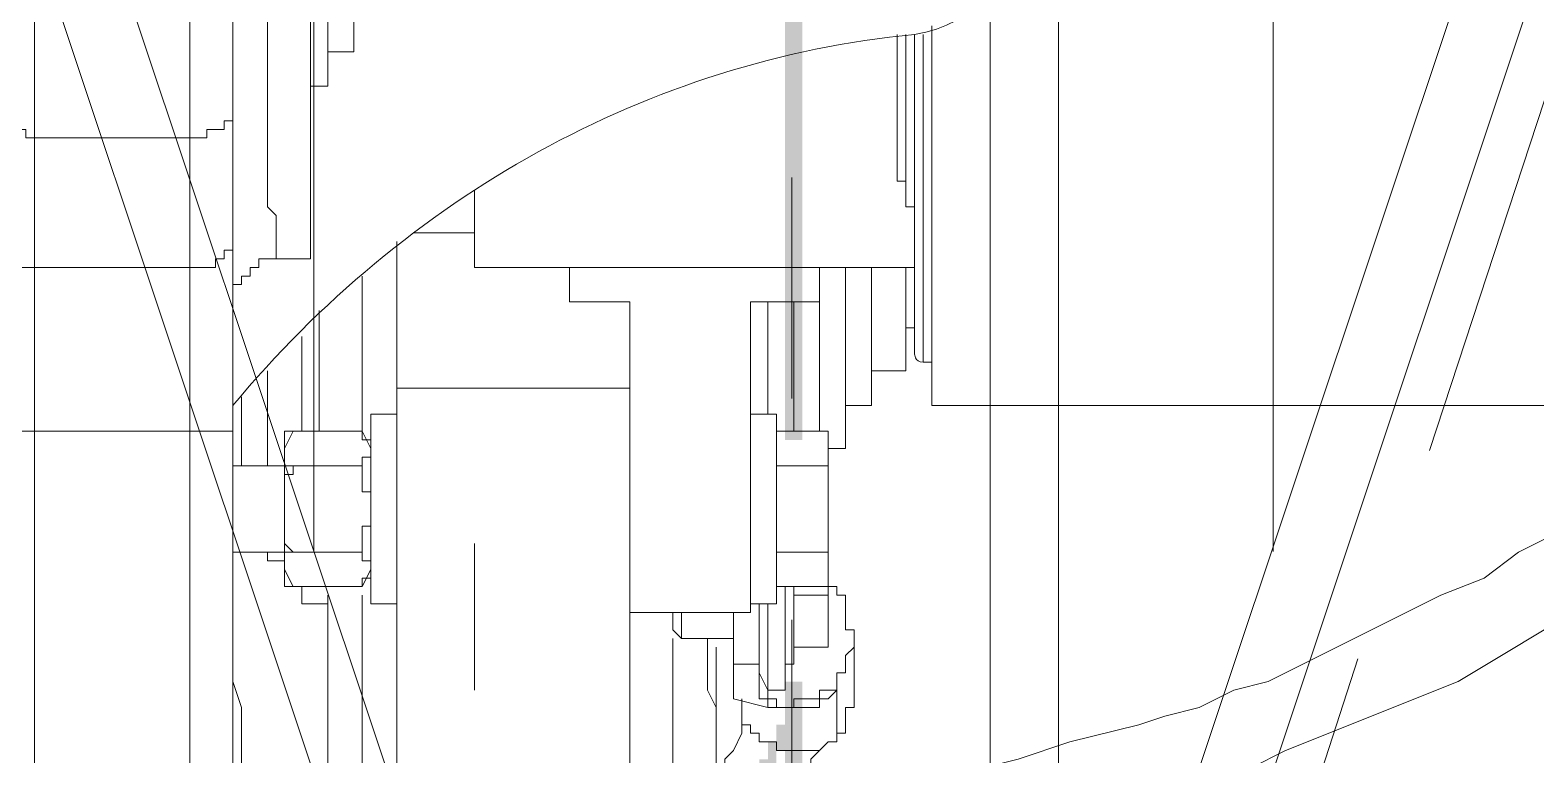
# Model space of a CAD drawing. Header units: millimetres. Extents: x 25083 to 52777, y 24772 to 45779.
# Drawn here: x 49385.1 to 49449.9, y 36258 to 36289.2 of the extents above; entities that cross this region are included whole.
import ezdxf

# ---------------------------------------------------------------- set-up
doc = ezdxf.new("R2010")
doc.units = ezdxf.units.MM
doc.layers.add('小车', color=7, linetype='Continuous')

# ---------------------------------------------------------------- blocks, each defined once
blk = doc.blocks.new('zw$D2F4')
h = blk.add_hatch(color=7)
edge = h.paths.add_edge_path(flags=0)
edge.add_spline(control_points=[(528.444, 369.874), (528.444, 369.874), (528.444, 380.643), (528.444, 380.643), (528.444, 380.643), (527.701, 380.643), (527.701, 380.643), (527.701, 380.643), (527.701, 369.874), (527.701, 369.874), (527.701, 369.874), (528.444, 369.874), (528.444, 369.874), (528.444, 369.874), (528.444, 369.874), (528.444, 369.874)], knot_values=[0, 0, 0, 0, 1, 1, 1, 2, 2, 2, 3, 3, 3, 4, 4, 4, 5, 5, 5, 5], degree=3, periodic=0)
edge = h.paths.add_edge_path(flags=0)
edge.add_spline(control_points=[(528.444, 391.041), (528.444, 391.041), (528.444, 422.978), (528.444, 422.978), (528.444, 422.978), (527.701, 422.978), (527.701, 422.978), (527.701, 422.978), (527.701, 391.041), (527.701, 391.041), (527.701, 391.041), (528.444, 391.041), (528.444, 391.041), (528.444, 391.041), (528.444, 391.041), (528.444, 391.041)], knot_values=[0, 0, 0, 0, 1, 1, 1, 2, 2, 2, 3, 3, 3, 4, 4, 4, 5, 5, 5, 5], degree=3, periodic=0)
edge = h.paths.add_edge_path(flags=0)
edge.add_spline(control_points=[(528.444, 433.747), (528.444, 433.747), (528.444, 444.517), (528.444, 444.517), (528.444, 444.517), (527.701, 444.517), (527.701, 444.517), (527.701, 444.517), (527.701, 433.747), (527.701, 433.747), (527.701, 433.747), (528.444, 433.747), (528.444, 433.747), (528.444, 433.747), (528.444, 433.747), (528.444, 433.747)], knot_values=[0, 0, 0, 0, 1, 1, 1, 2, 2, 2, 3, 3, 3, 4, 4, 4, 5, 5, 5, 5], degree=3, periodic=0)
edge = h.paths.add_edge_path(flags=0)
edge.add_spline(control_points=[(528.444, 454.915), (528.444, 454.915), (528.444, 486.852), (528.444, 486.852), (528.444, 486.852), (527.701, 486.852), (527.701, 486.852), (527.701, 486.852), (527.701, 454.915), (527.701, 454.915), (527.701, 454.915), (528.444, 454.915), (528.444, 454.915), (528.444, 454.915), (528.444, 454.915), (528.444, 454.915)], knot_values=[0, 0, 0, 0, 1, 1, 1, 2, 2, 2, 3, 3, 3, 4, 4, 4, 5, 5, 5, 5], degree=3, periodic=0)
h = blk.add_hatch(color=7)
h.dxf.hatch_style = 2
h.paths.add_polyline_path([(527.701, 380.272), (527.701, 378.786), (527.33, 378.786), (527.33, 378.415), (527.33, 378.043), (526.958, 378.043), (526.958, 377.301), (526.587, 377.301), (526.587, 375.073), (526.958, 375.073), (526.958, 374.701), (527.33, 374.701), (527.33, 374.33), (528.072, 374.33), (528.072, 374.701), (527.701, 374.701), (527.701, 375.073), (527.33, 375.073), (527.33, 375.444), (526.958, 375.444), (526.958, 376.558), (527.33, 376.929), (527.33, 377.672), (527.701, 377.672), (527.701, 378.415), (528.072, 378.415), (528.072, 379.158), (528.444, 379.529), (528.444, 380.272)])
at = {"color": 7, "lineweight": 5}
for points in [[(507.276, 398.84), (507.276, 421.492), (507.276, 424.092)], [(508.019, 406.267), (508.019, 424.092)], [(509.133, 407.752), (509.133, 424.092)], [(505.42, 414.065), (505.42, 401.068), (505.791, 400.696), (505.791, 398.84)], [(532.529, 403.296), (532.529, 408.495)], [(532.9, 401.81), (532.9, 408.495)], [(532.9, 402.182), (532.9, 408.495)], [(533.272, 408.495), (533.272, 394.755)], [(533.643, 394.383), (533.643, 408.495)], [(534.014, 392.526), (534.014, 408.866)], [(534.014, 394.383), (534.014, 408.495)], [(508.019, 407.752), (509.133, 407.752)], [(503.934, 405.895), (503.934, 405.153)], [(507.276, 406.267), (508.019, 406.267)], [(495.393, 404.039), (495.022, 404.039), (495.022, 404.41), (494.279, 404.41), (494.279, 404.781), (493.907, 404.781), (493.907, 405.524)], [(503.934, 405.524), (503.934, 404.781), (503.563, 404.781), (503.563, 404.41), (503.191, 404.41), (502.82, 404.41), (502.82, 404.039), (502.077, 404.039)], [(503.934, 399.582), (503.934, 405.524)], [(502.077, 404.039), (495.393, 404.039)], [(495.393, 404.039), (495.393, 398.468)], [(502.077, 398.468), (502.077, 404.039)], [(532.529, 403.296), (532.529, 402.182), (532.9, 402.182)], [(514.332, 401.81), (514.332, 398.468)], [(532.9, 401.81), (532.9, 401.068), (533.272, 401.068)], [(503.934, 400.696), (503.934, 399.954)], [(533.272, 401.068), (533.272, 398.468)], [(503.934, 399.954), (503.934, 399.582)], [(514.332, 399.954), (511.733, 399.954)], [(493.907, 399.582), (493.907, 399.211), (494.279, 399.211), (494.279, 398.84), (494.65, 398.84), (494.65, 398.468), (495.393, 398.468)], [(502.077, 398.468), (503.191, 398.468), (503.191, 398.84), (503.563, 398.84), (503.563, 399.211), (503.934, 399.211), (503.934, 399.582)], [(510.99, 399.582), (510.99, 393.269)], [(503.934, 397.354), (503.934, 397.725), (504.306, 397.725), (504.306, 398.097), (504.677, 398.097), (504.677, 398.468), (505.048, 398.468), (505.048, 398.84), (505.791, 398.84)], [(507.276, 398.84), (505.791, 398.84)], [(495.393, 398.468), (502.077, 398.468)], [(503.934, 398.468), (503.934, 397.354)], [(509.505, 391.412), (509.505, 398.097)], [(533.272, 398.468), (514.332, 398.468)], [(518.417, 398.468), (518.417, 396.983)], [(529.187, 398.468), (529.187, 391.412)], [(529.187, 398.468), (529.187, 396.983)], [(530.301, 398.468), (530.301, 390.67)], [(531.415, 398.468), (531.415, 392.526)], [(532.9, 398.468), (532.9, 394.012)], [(503.934, 397.725), (503.934, 397.354)], [(507.648, 396.611), (507.648, 391.412)], [(521.017, 396.983), (518.417, 396.983)], [(521.017, 396.983), (521.017, 393.269)], [(529.187, 396.983), (526.216, 396.983)], [(526.216, 396.983), (526.216, 383.614)], [(526.958, 396.983), (526.958, 392.155)], [(528.072, 396.983), (528.072, 391.412)], [(506.905, 395.497), (506.905, 391.412)], [(532.9, 395.869), (533.272, 395.869)], [(533.643, 394.383), (534.014, 394.383)], [(505.42, 394.012), (505.42, 389.927)], [(531.415, 394.012), (532.9, 394.012)], [(569.665, 394.012), (567.808, 392.526), (565.951, 390.67), (564.094, 389.556), (562.609, 388.07), (560.752, 386.956), (559.267, 386.213), (557.781, 385.099), (555.924, 384.357), (548.497, 380.643), (547.012, 380.272), (545.526, 379.529), (544.041, 379.158), (542.927, 378.786), (539.956, 378.043), (537.728, 377.301), (536.242, 376.929), (535.128, 376.558), (534.014, 376.558), (532.9, 376.187)], [(533.272, 372.844), (533.643, 372.844), (542.555, 375.073), (544.041, 375.815), (545.898, 376.187), (547.755, 376.929), (549.24, 377.672), (556.667, 380.643), (562.238, 383.985), (564.094, 385.471), (566.322, 386.585), (568.179, 388.442), (572.636, 392.155), (574.121, 394.012)], [(504.306, 392.898), (504.306, 389.927)], [(521.017, 393.269), (510.99, 393.269)], [(510.99, 393.269), (521.017, 393.269)], [(510.99, 393.269), (510.99, 376.929)], [(521.017, 376.929), (521.017, 393.269)], [(510.99, 392.155), (509.876, 392.155)], [(509.876, 383.985), (509.876, 392.155)], [(527.33, 392.155), (526.216, 392.155)], [(527.33, 383.985), (527.33, 392.155)], [(530.301, 392.526), (531.415, 392.526)], [(534.014, 392.526), (562.238, 392.526)], [(503.934, 388.07), (503.934, 391.784)], [(495.393, 391.412), (493.907, 391.412)], [(502.077, 391.412), (495.393, 391.412)], [(495.393, 391.412), (495.393, 368.759)], [(502.077, 368.759), (502.077, 391.412)], [(503.934, 391.412), (502.82, 391.412), (502.077, 391.412)], [(503.934, 391.412), (503.934, 368.759)], [(506.534, 391.412), (506.162, 391.412), (506.162, 389.927), (506.534, 389.927)], [(506.162, 390.67), (506.534, 391.412)], [(509.505, 391.412), (506.534, 391.412)], [(509.505, 391.412), (509.505, 391.041), (509.876, 391.041), (509.876, 390.298), (509.505, 390.298), (509.505, 389.927)], [(509.505, 391.412), (509.876, 390.67)], [(527.33, 391.412), (529.558, 391.412)], [(529.558, 391.412), (529.558, 391.041)], [(529.558, 391.412), (529.558, 391.041)], [(529.558, 385.099), (529.558, 391.041)], [(529.558, 391.041), (529.558, 390.67)], [(506.162, 385.471), (506.162, 390.67)], [(509.876, 385.471), (509.876, 390.67)], [(529.558, 390.67), (530.301, 390.67)], [(529.558, 390.67), (529.558, 389.927)], [(503.934, 389.927), (506.162, 389.927)], [(503.934, 386.213), (503.934, 389.927)], [(506.534, 389.927), (506.534, 389.556), (506.162, 389.556), (506.162, 388.07)], [(509.505, 389.927), (506.534, 389.927)], [(509.505, 389.927), (509.505, 388.813), (509.876, 388.813), (509.876, 388.07)], [(527.33, 389.927), (529.558, 389.927)], [(529.558, 389.927), (529.558, 388.07)], [(503.934, 388.07), (503.934, 380.643)], [(506.162, 388.07), (506.162, 386.585), (506.534, 386.213)], [(509.876, 388.07), (509.876, 387.327), (509.505, 387.327), (509.505, 386.213)], [(529.558, 388.07), (529.558, 386.213)], [(514.332, 380.272), (514.332, 385.099), (514.332, 385.471), (514.332, 386.585)], [(514.332, 386.585), (514.332, 381.757), (514.332, 381.386), (514.332, 380.272)], [(521.017, 380.272), (521.017, 386.585)], [(521.017, 386.585), (521.017, 380.272)], [(503.934, 386.213), (506.162, 386.213)], [(505.42, 386.213), (505.42, 385.842)], [(505.42, 385.842), (506.162, 385.842)], [(506.534, 386.213), (506.162, 386.213), (506.162, 384.728), (506.534, 384.728)], [(509.505, 386.213), (506.534, 386.213)], [(509.505, 386.213), (509.505, 385.842), (509.876, 385.842), (509.876, 385.099), (509.505, 385.099), (509.505, 384.728)], [(514.332, 380.643), (514.332, 386.213)], [(514.332, 386.213), (514.332, 380.643)], [(527.33, 386.213), (529.558, 386.213)], [(529.558, 386.213), (529.558, 385.471)], [(506.162, 385.471), (506.534, 384.728)], [(509.505, 384.728), (509.876, 385.471)], [(529.558, 385.471), (529.558, 384.728)], [(529.558, 384.728), (529.558, 385.099)], [(529.558, 385.099), (529.558, 384.728), (529.929, 384.728), (529.929, 384.357), (530.301, 384.357), (530.301, 382.871), (530.672, 382.871), (530.672, 382.5)], [(509.505, 384.728), (506.534, 384.728)], [(506.905, 384.728), (506.905, 383.985)], [(508.019, 384.357), (508.019, 375.073)], [(509.505, 375.444), (509.505, 384.357)], [(527.33, 384.728), (529.558, 384.728)], [(527.701, 380.272), (527.701, 384.728)], [(528.072, 381.386), (528.072, 384.728)], [(528.072, 384.357), (529.558, 384.357)], [(529.558, 384.728), (529.558, 382.128)], [(506.905, 383.985), (508.019, 383.985)], [(510.99, 383.985), (509.876, 383.985)], [(527.33, 383.985), (526.216, 383.985)], [(526.587, 379.9), (526.587, 383.985)], [(526.958, 383.985), (526.958, 380.272)], [(526.216, 383.614), (521.017, 383.614)], [(521.017, 383.614), (521.017, 381.757)], [(522.873, 382.871), (522.873, 383.614)], [(523.245, 382.5), (523.245, 383.614)], [(525.473, 383.614), (525.473, 379.9)], [(522.873, 382.871), (523.245, 382.5)], [(522.873, 382.5), (522.873, 382.128)], [(525.473, 382.5), (523.245, 382.5)], [(524.73, 375.073), (524.73, 379.529), (524.359, 380.272), (524.359, 382.5)], [(530.672, 382.5), (530.672, 382.128), (530.301, 381.757), (530.301, 381.014), (529.929, 381.014), (529.929, 380.272), (529.558, 380.272), (529.187, 380.272), (529.187, 379.9), (528.072, 379.9), (528.072, 379.529), (527.33, 379.529), (527.33, 379.9), (526.958, 379.9)], [(530.672, 382.5), (530.672, 380.272)], [(522.873, 382.128), (522.873, 375.815)], [(524.73, 382.128), (524.73, 375.073)], [(528.072, 382.128), (529.558, 382.128)], [(525.473, 381.386), (526.587, 381.386)], [(528.072, 381.386), (527.701, 381.386)], [(503.934, 380.643), (504.306, 379.529)], [(526.587, 381.014), (526.958, 380.272)], [(525.473, 379.9), (526.958, 379.529)], [(529.929, 378.415), (529.929, 378.043), (529.558, 378.043), (529.187, 377.672), (527.701, 377.672), (527.33, 377.672), (527.33, 378.043), (526.587, 378.043), (526.587, 378.415), (526.216, 378.415), (526.216, 378.786), (525.844, 378.786), (525.844, 379.9)], [(526.958, 379.9), (526.587, 379.9)], [(526.958, 380.272), (527.701, 380.272)], [(526.958, 379.9), (526.958, 380.272)], [(529.929, 380.272), (529.558, 379.9), (529.187, 379.9), (529.187, 379.529), (528.444, 379.529), (528.072, 379.529), (526.958, 379.529)], [(526.958, 379.9), (526.958, 379.529)], [(529.929, 380.272), (529.929, 378.415)], [(530.672, 380.272), (530.672, 379.529), (530.301, 379.529), (530.301, 378.415), (529.929, 378.415)], [(504.306, 379.529), (504.306, 376.929)], [(521.017, 379.529), (521.017, 378.415)], [(525.844, 379.158), (525.844, 378.415), (525.473, 377.672), (525.102, 377.301), (525.102, 375.444)], [(528.444, 376.187), (528.444, 376.558), (528.815, 376.929), (528.815, 377.301), (529.187, 377.672)]]:
    blk.add_lwpolyline(points, dxfattribs=at)
for points in [[(533.272, 408.495), (535.871, 408.866), (537.728, 411.094), (537.728, 413.323)], [(503.934, 411.837), (503.934, 409.98), (503.934, 407.752), (503.934, 405.895)], [(495.393, 411.094), (495.393, 408.866), (495.393, 406.638), (495.393, 404.039)], [(502.077, 411.094), (502.077, 408.866), (502.077, 406.638), (502.077, 404.039)], [(503.934, 411.094), (503.934, 409.238), (503.934, 407.381), (503.934, 405.524)], [(533.272, 408.495), (521.759, 407.381), (511.361, 401.439), (503.934, 392.526)], [(507.276, 405.895), (507.276, 405.895), (507.276, 406.267), (507.276, 406.267)], [(507.276, 405.895), (507.276, 405.895), (507.276, 405.895), (507.276, 405.895)], [(532.9, 402.182), (532.9, 401.81), (532.9, 401.81), (532.9, 401.81)], [(533.272, 400.696), (533.272, 400.696), (533.272, 400.696), (533.272, 401.068)], [(503.934, 399.582), (503.934, 399.211), (503.934, 398.84), (503.934, 398.468)], [(503.934, 391.412), (503.934, 394.012), (503.934, 396.983), (503.934, 399.582)], [(495.393, 391.412), (495.393, 393.641), (495.393, 396.24), (495.393, 398.468)], [(502.077, 391.412), (502.077, 393.641), (502.077, 396.24), (502.077, 398.468)], [(503.934, 397.354), (503.934, 395.497), (503.934, 393.641), (503.934, 391.784)], [(533.272, 394.755), (533.272, 394.755), (533.272, 394.383), (533.643, 394.383)], [(533.643, 394.383), (533.643, 394.383), (533.643, 394.383), (533.643, 394.383)], [(534.014, 394.383), (534.014, 394.383), (534.014, 394.383), (534.014, 394.383)], [(534.014, 394.383), (534.014, 394.383), (534.014, 394.383), (534.014, 394.383)], [(521.017, 381.757), (521.017, 382.5), (521.017, 382.871), (521.017, 383.614)], [(521.017, 381.757), (521.017, 381.386), (521.017, 381.014), (521.017, 380.643)], [(521.017, 380.643), (521.017, 380.272), (521.017, 379.9), (521.017, 379.529)]]:
    blk.add_open_spline(points, degree=3, dxfattribs=at)
blk = doc.blocks.new('A$C1A4175F5')
at = {"layer": '小车', "color": 7, "lineweight": 0}
for points in [[(247.215, 442.635), (867.071, 649.533)], [(246.235, 445.574), (853.493, 648.133)], [(573.801, 523.686), (489.81, 523.686)], [(575.901, 514.447), (462.513, 514.447)], [(454.674, 511.508), (576.041, 511.508)], [(428.216, 502.968), (867.071, 356.403)], [(428.216, 499.749), (866.231, 353.604)], [(489.81, 482.39), (573.801, 482.39)]]:
    blk.add_lwpolyline(points, dxfattribs=at)
at = {"layer": '小车', "color": 1, "lineweight": 0}
for points in [[(494.15, 530.406), (539.365, 545.244)], [(476.091, 524.386), (485.19, 527.326)], [(439.275, 502.968), (486.87, 502.968)], [(439.275, 502.968), (486.87, 502.968)], [(496.389, 502.968), (505.908, 502.968)], [(496.389, 502.968), (505.908, 502.968)]]:
    blk.add_lwpolyline(points, dxfattribs=at)

msp = doc.modelspace()

# ---------------------------------------------------------------- block references
msp.add_blockref('zw$D2F4', (48889.923, 35880.503))
at = {"layer": '小车', "ltscale": 10, "xscale": -1, "rotation": 270}
msp.add_blockref('A$C1A4175F5', (48914.945, 35776.933), dxfattribs=at)

doc.saveas('drawing.dxf')
